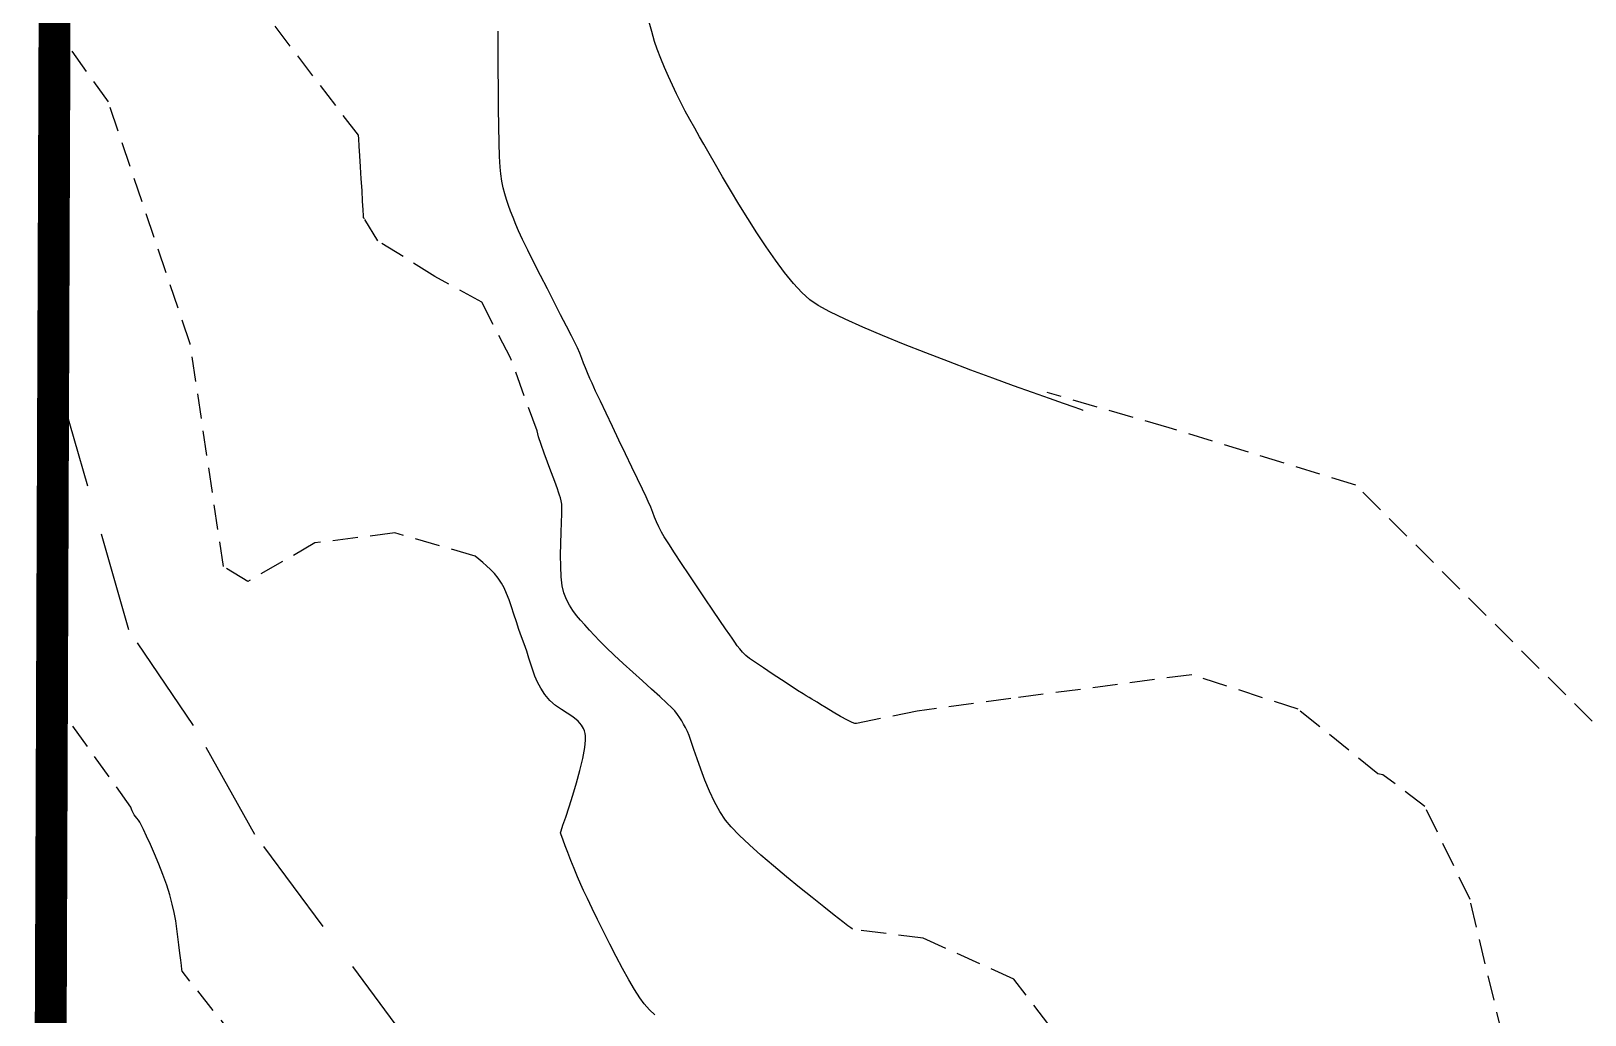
# Model space of a CAD drawing. Header units: feet. Extents: x 26064 to 27719, y 16802 to 28989.
# Drawn here: x 26549.8 to 26744.6, y 17023.4 to 17146.7 of the extents above; entities that cross this region are included whole.
import ezdxf

# ---------------------------------------------------------------- set-up
doc = ezdxf.new("R2010")
doc.units = ezdxf.units.FT
doc.header["$LTSCALE"] = 50
doc.header["$MEASUREMENT"] = 0
for name, pattern in [('DASHED', [0.75, 0.5, -0.25]), ('HIDDEN', [0.375, 0.25, -0.125]), ('HIDN25', [0.0938, 0.0625, -0.0313])]:
    doc.linetypes.add(name, pattern=pattern)
for name, color, linetype in [('CONT-MJR', 160, 'HIDDEN'), ('CONT-MNR', 55, 'HIDN25'), ('DEMO-UTILITY', 1, 'Continuous')]:
    doc.layers.add(name, color=color, linetype=linetype)

msp = doc.modelspace()

# ---------------------------------------------------------------- linework, layer by layer
at = {"layer": 'CONT-MJR', "color": 7}
for p, q in [((26562.04655, 17071.65568, 645), (26553.49642, 17101.55562, 645)), ((26570.16932, 17059.69562, 645), (26562.04655, 17071.65568, 645)), ((26577.86436, 17046.02713, 645), (26570.16932, 17059.69562, 645)), ((26597.58519, 17019.40702, 645), (26577.86436, 17046.02713, 645))]:
    msp.add_line(p, q, dxfattribs=at)
at = {"layer": 'CONT-MNR', "color": 7}
for p, q in [((26590.8377, 17133.68389, 643), (26575.71682, 17153.43323, 643)), ((26559.48128, 17137.86264, 644), (26554.38813, 17145.023, 644)), ((26628.30585, 17144.45078, 641), (26627.97284, 17145.43458, 641)), ((26608.37038, 17141.97379, 642), (26608.36152, 17144.4152, 642)), ((26628.75384, 17143.29167, 641), (26628.30585, 17144.45078, 641)), ((26569.74158, 17107.53565, 644), (26559.48128, 17137.86264, 644)), ((26608.4375, 17134.78474, 642), (26608.40708, 17137.06975, 642)), ((26590.88271, 17133.20771, 643), (26590.8377, 17133.68389, 643)), ((26635.58507, 17130.00793, 641), (26634.79504, 17131.3862, 641)), ((26591.11048, 17129.70294, 643), (26591.02466, 17131.10669, 643)), ((26591.19878, 17128.21111, 643), (26591.11048, 17129.70294, 643)), ((26608.59255, 17129.66339, 642), (26608.52895, 17130.99275, 642)), ((26591.284, 17126.74172, 643), (26591.19878, 17128.21111, 643)), ((26608.99515, 17127.08927, 642), (26608.82448, 17127.91366, 642)), ((26591.36057, 17125.40533, 643), (26591.284, 17126.74172, 643)), ((26638.52462, 17125.03441, 641), (26637.46755, 17126.78993, 641)), ((26591.48284, 17123.29963, 643), (26591.46555, 17123.57374, 643)), ((26609.9109, 17124.14258, 642), (26609.63969, 17124.8837, 642)), ((26591.56108, 17123.2392, 643), (26591.51947, 17123.26721, 643)), ((26593.25147, 17120.43529, 643), (26591.5911, 17123.2238, 643)), ((26610.90228, 17121.69018, 642), (26610.55981, 17122.4802, 642)), ((26600.40343, 17115.96914, 643), (26593.25147, 17120.43529, 643)), ((26641.94686, 17119.68693, 641), (26640.78197, 17121.44081, 641)), ((26644.26062, 17116.47553, 641), (26643.1123, 17118.01781, 641)), ((26606.30379, 17112.7535, 643), (26600.40343, 17115.96914, 643)), ((26615.37831, 17112.74923, 642), (26614.52585, 17114.41027, 642)), ((26646.43508, 17113.93991, 641), (26645.37411, 17115.1022, 641)), ((26609.87976, 17105.7863, 643), (26606.30379, 17112.7535, 643)), ((26648.4605, 17112.33189, 641), (26647.42585, 17113.03078, 641)), ((26649.95517, 17111.51485, 641), (26648.4605, 17112.33189, 641)), ((26654.05469, 17109.60914, 641), (26651.84238, 17110.60036, 641)), ((26573.91178, 17079.59113, 644), (26569.74158, 17107.53565, 644)), ((26618.27981, 17107.0402, 642), (26618.00214, 17107.61637, 642)), ((26664.80568, 17105.2913, 641), (26661.96759, 17106.38228, 641)), ((26613.24654, 17096.62084, 643), (26609.87976, 17105.7863, 643)), ((26619.29704, 17104.51457, 642), (26619.07063, 17105.10804, 642)), ((26619.84981, 17103.1702, 642), (26619.54811, 17103.88159, 642)), ((26620.1216, 17102.5749, 642), (26619.84981, 17103.1702, 642)), ((26620.5769, 17101.60281, 642), (26620.1216, 17102.5749, 642)), ((26672.97694, 17102.26232, 641), (26670.37782, 17103.21061, 641)), ((26621.1791, 17100.3293, 642), (26620.5769, 17101.60281, 642)), ((26677.46401, 17100.65344, 641), (26675.36149, 17101.40302, 641)), ((26692.45993, 17096.98343, 641), (26677.2016, 17101.41601, 641)), ((26679.21703, 17100.03428, 641), (26677.46401, 17100.65344, 641)), ((26680.55311, 17099.56626, 641), (26679.21703, 17100.03428, 641)), ((26681.27644, 17099.31458, 641), (26680.55311, 17099.56626, 641)), ((26681.5947, 17099.20438, 641), (26681.27644, 17099.31458, 641)), ((26613.43093, 17095.88223, 643), (26613.24654, 17096.62084, 643)), ((26623.50108, 17095.45397, 642), (26622.6778, 17097.17951, 642)), ((26715.86493, 17089.82475, 641), (26692.45993, 17096.98343, 641)), ((26624.32485, 17093.72851, 642), (26623.50108, 17095.45397, 642)), ((26614.53754, 17092.67642, 643), (26614.11706, 17093.82263, 643)), ((26748.82297, 17056.89486, 641), (26715.86493, 17089.82475, 641)), ((26616.25837, 17087.85401, 643), (26616.1628, 17088.22369, 643)), ((26616.33135, 17086.19711, 643), (26616.35172, 17086.9871, 643)), ((26627.47994, 17087.02836, 642), (26627.16981, 17087.7402, 642)), ((26616.24262, 17083.86395, 643), (26616.29042, 17085.13071, 643)), ((26616.29042, 17085.13071, 643), (26616.33135, 17086.19711, 643)), ((26628.49614, 17084.58742, 642), (26628.21345, 17085.20812, 642)), ((26585.38431, 17082.56231, 644), (26576.98077, 17077.73887, 644)), ((26595.39706, 17083.81283, 644), (26585.38431, 17082.56231, 644)), ((26605.48689, 17080.9151, 644), (26595.39706, 17083.81283, 644)), ((26616.20163, 17082.47287, 643), (26616.24262, 17083.86395, 643)), ((26616.18113, 17081.03354, 643), (26616.20163, 17082.47287, 643)), ((26616.19482, 17079.622, 643), (26616.18113, 17081.03354, 643)), ((26576.98077, 17077.73887, 644), (26573.91178, 17079.59113, 644)), ((26616.25637, 17078.3143, 643), (26616.19482, 17079.622, 643)), ((26632.31401, 17078.54876, 642), (26631.35002, 17080.00166, 642)), ((26609.10097, 17076.94588, 644), (26608.77784, 17077.53463, 644)), ((26609.41602, 17076.23561, 644), (26609.10097, 17076.94588, 644)), ((26616.37949, 17077.18649, 643), (26616.25637, 17078.3143, 643)), ((26633.32112, 17077.04007, 642), (26632.31401, 17078.54876, 642)), ((26634.32509, 17075.54333, 642), (26633.32112, 17077.04007, 642)), ((26609.72539, 17075.42801, 644), (26609.41602, 17076.23561, 644)), ((26617.27656, 17074.7434, 643), (26616.9031, 17075.47739, 643)), ((26636.13872, 17072.8567, 642), (26635.27971, 17074.12629, 642)), ((26636.8559, 17071.80233, 642), (26636.13872, 17072.8567, 642)), ((26610.9545, 17071.70869, 644), (26610.64365, 17072.66343, 644)), ((26611.27176, 17070.77768, 644), (26610.9545, 17071.70869, 644)), ((26611.93267, 17068.97949, 644), (26611.59784, 17069.89463, 644)), ((26622.91174, 17068.51331, 643), (26621.89661, 17069.47364, 643)), ((26638.33448, 17069.67744, 642), (26638.03085, 17070.11422, 642)), ((26638.63459, 17069.27265, 642), (26638.33448, 17069.67744, 642)), ((26612.70146, 17066.59209, 644), (26612.45712, 17067.34683, 644)), ((26639.39981, 17068.4502, 642), (26638.97507, 17068.87264, 642)), ((26612.97034, 17065.85361, 644), (26612.70146, 17066.59209, 644)), ((26695.29938, 17066.04698, 642), (26672.61502, 17063.0472, 642)), ((26708.64312, 17061.71397, 642), (26695.29938, 17066.04698, 642)), ((26614.82165, 17062.80681, 644), (26614.19784, 17063.54963, 644)), ((26628.61821, 17063.29967, 643), (26627.58252, 17064.2443, 643)), ((26646.60454, 17063.62856, 642), (26645.89863, 17064.08022, 642)), ((26647.65891, 17062.97536, 642), (26647.34303, 17063.16478, 642)), ((26562.30463, 17049.42352, 646), (26552.79434, 17062.74034, 646)), ((26617.73498, 17060.74126, 644), (26617.02508, 17061.21596, 644)), ((26648.34981, 17062.5802, 642), (26647.97774, 17062.79087, 642)), ((26648.7691, 17062.32731, 642), (26648.34981, 17062.5802, 642)), ((26660.87784, 17061.47463, 642), (26653.28981, 17059.9302, 642)), ((26672.61502, 17063.0472, 642), (26660.87784, 17061.47463, 642)), ((26718.63843, 17053.62816, 642), (26708.64312, 17061.71397, 642)), ((26619.0354, 17059.30548, 644), (26618.78412, 17059.72739, 644)), ((26619.16799, 17058.99209, 644), (26619.0354, 17059.30548, 644)), ((26631.59014, 17059.85952, 643), (26631.36349, 17060.26256, 643)), ((26652.16756, 17060.33587, 642), (26651.28971, 17060.81243, 642)), ((26653.08045, 17059.94699, 642), (26652.75092, 17060.06178, 642)), ((26653.28981, 17059.9302, 642), (26653.23491, 17059.92378, 642)), ((26619.20278, 17056.90019, 644), (26619.29732, 17057.8173, 644)), ((26619.29563, 17058.38306, 644), (26619.25549, 17058.69233, 644)), ((26719.266, 17053.50289, 642), (26718.63843, 17053.62816, 642)), ((26724.55096, 17049.52738, 642), (26719.266, 17053.50289, 642)), ((26617.24693, 17049.47488, 644), (26617.70828, 17050.93271, 644)), ((26730.19739, 17037.8412, 642), (26724.55096, 17049.52738, 642)), ((26562.4751, 17048.97077, 646), (26562.38638, 17049.19533, 646)), ((26562.71784, 17048.48963, 646), (26562.58188, 17048.73911, 646)), ((26562.88355, 17048.25194, 646), (26562.71784, 17048.48963, 646)), ((26563.25171, 17047.81517, 646), (26563.06506, 17048.03903, 646)), ((26563.43284, 17047.54463, 646), (26563.25171, 17047.81517, 646)), ((26637.56157, 17046.95299, 643), (26636.83784, 17047.81463, 643)), ((26563.88437, 17046.64219, 646), (26563.58976, 17047.24245, 646)), ((26616.20204, 17046.0939, 644), (26616.15784, 17046.22463, 644)), ((26616.24286, 17046.48703, 644), (26616.47732, 17047.17054, 644)), ((26616.33742, 17045.77155, 644), (26616.26784, 17045.96463, 644)), ((26565.28315, 17043.5696, 646), (26564.76219, 17044.75408, 646)), ((26617.08415, 17043.73325, 644), (26616.76237, 17044.59844, 644)), ((26566.80079, 17039.67458, 646), (26566.33357, 17040.97817, 646)), ((26619.05976, 17038.99884, 644), (26618.70784, 17039.75463, 644)), ((26646.1261, 17039.37584, 643), (26644.48921, 17040.71846, 643)), ((26649.18217, 17036.92578, 643), (26647.70997, 17038.09782, 643)), ((26737.56696, 17007.00962, 642), (26730.19739, 17037.8412, 642)), ((26567.73184, 17036.21174, 646), (26567.49014, 17037.28712, 646)), ((26567.92491, 17035.18651, 646), (26567.73184, 17036.21174, 646)), ((26652.56299, 17034.29045, 643), (26652.21121, 17034.55994, 643)), ((26661.6349, 17033.02314, 643), (26652.7817, 17034.12463, 643)), ((26568.45046, 17031.14752, 646), (26568.33212, 17032.19193, 646)), ((26622.35008, 17032.27899, 644), (26621.56371, 17033.83774, 644)), ((26673.02156, 17027.86797, 643), (26661.6349, 17033.02314, 643)), ((26623.95608, 17029.21175, 644), (26623.15511, 17030.71926, 644)), ((26568.69988, 17029.10228, 646), (26568.63772, 17029.58007, 646)), ((26575.55299, 17020.27994, 646), (26568.73288, 17028.85752, 646)), ((26624.73024, 17027.80966, 644), (26623.95608, 17029.21175, 644)), ((26626.10719, 17025.53456, 644), (26625.45486, 17026.5662, 644)), ((26685.95642, 17010.95503, 643), (26673.02156, 17027.86797, 643))]:
    msp.add_line(p, q, dxfattribs=at)
at = {"layer": 'CONT-MNR', "color": 7, "extrusion": (0.965158, 0.26167, 0)}
msp.add_line((26627.6042, 17146.6845, 641), (26627.20414, 17148.16012, 641), dxfattribs=at)
at = {"layer": 'CONT-MNR', "color": 7, "extrusion": (0.999998, 0.001838, 0)}
msp.add_line((26608.36152, 17144.4152, 642), (26608.35727, 17146.73112, 642), dxfattribs=at)
at = {"layer": 'CONT-MNR', "color": 7, "extrusion": (0.959155, 0.28288, 0)}
msp.add_line((26627.97284, 17145.43458, 641), (26627.6042, 17146.6845, 641), dxfattribs=at)
at = {"layer": 'CONT-MNR', "color": 7, "extrusion": (0.925269, 0.379311, 0)}
msp.add_line((26629.21932, 17142.15621, 641), (26628.75384, 17143.29167, 641), dxfattribs=at)
at = {"layer": 'CONT-MNR', "color": 7, "extrusion": (0.999982, 0.005954, 0)}
msp.add_line((26608.38514, 17139.49571, 642), (26608.37038, 17141.97379, 642), dxfattribs=at)
at = {"layer": 'CONT-MNR', "color": 7, "extrusion": (0.91761, 0.397482, 0)}
msp.add_line((26629.70257, 17141.04061, 641), (26629.21932, 17142.15621, 641), dxfattribs=at)
at = {"layer": 'CONT-MNR', "color": 7, "extrusion": (0.909895, 0.414839, 0)}
msp.add_line((26630.20385, 17139.9411, 641), (26629.70257, 17141.04061, 641), dxfattribs=at)
at = {"layer": 'CONT-MNR', "color": 7, "extrusion": (0.999959, 0.009044, 0)}
msp.add_line((26608.40708, 17137.06975, 642), (26608.38514, 17139.49571, 642), dxfattribs=at)
at = {"layer": 'CONT-MNR', "color": 7, "extrusion": (0.902249, 0.431215, 0)}
msp.add_line((26630.72346, 17138.85392, 641), (26630.20385, 17139.9411, 641), dxfattribs=at)
at = {"layer": 'CONT-MNR', "color": 7, "extrusion": (0.8948, 0.446467, 0)}
msp.add_line((26631.26165, 17137.77528, 641), (26630.72346, 17138.85392, 641), dxfattribs=at)
at = {"layer": 'CONT-MNR', "color": 7, "extrusion": (0.887672, 0.460477, 0)}
msp.add_line((26631.81871, 17136.70142, 641), (26631.26165, 17137.77528, 641), dxfattribs=at)
at = {"layer": 'CONT-MNR', "color": 7, "extrusion": (0.88098, 0.473153, 0)}
msp.add_line((26632.39491, 17135.62857, 641), (26631.81871, 17136.70142, 641), dxfattribs=at)
at = {"layer": 'CONT-MNR', "color": 7, "extrusion": (0.874829, 0.484433, 0)}
msp.add_line((26632.99054, 17134.55295, 641), (26632.39491, 17135.62857, 641), dxfattribs=at)
at = {"layer": 'CONT-MNR', "color": 7, "extrusion": (0.997444, 0.071449, 0)}
msp.add_line((26590.94689, 17132.31179, 643), (26590.88271, 17133.20771, 643), dxfattribs=at)
at = {"layer": 'CONT-MNR', "color": 7, "extrusion": (0.999809, 0.019552, 0)}
msp.add_line((26608.47769, 17132.72947, 642), (26608.4375, 17134.78474, 642), dxfattribs=at)
at = {"layer": 'CONT-MNR', "color": 7, "extrusion": (0.869301, 0.494283, 0)}
msp.add_line((26633.60585, 17133.47078, 641), (26632.99054, 17134.55295, 641), dxfattribs=at)
at = {"layer": 'CONT-MNR', "color": 7, "extrusion": (0.868256, 0.496117, 0)}
msp.add_line((26634.1294, 17132.55451, 641), (26633.60585, 17133.47078, 641), dxfattribs=at)
at = {"layer": 'CONT-MNR', "color": 7, "extrusion": (0.997924, 0.064406, 0)}
msp.add_line((26591.02466, 17131.10669, 643), (26590.94689, 17132.31179, 643), dxfattribs=at)
at = {"layer": 'CONT-MNR', "color": 7, "extrusion": (0.999565, 0.029499, 0)}
msp.add_line((26608.52895, 17130.99275, 642), (26608.47769, 17132.72947, 642), dxfattribs=at)
at = {"layer": 'CONT-MNR', "color": 7, "extrusion": (0.868875, 0.495032, 0)}
msp.add_line((26634.79504, 17131.3862, 641), (26634.1294, 17132.55451, 641), dxfattribs=at)
at = {"layer": 'CONT-MNR', "color": 7, "extrusion": (0.995729, 0.092326, 0)}
msp.add_line((26608.66981, 17128.8302, 642), (26608.59255, 17129.66339, 642), dxfattribs=at)
at = {"layer": 'CONT-MNR', "color": 7, "extrusion": (0.865035, 0.501712, 0)}
msp.add_line((26636.48181, 17128.46181, 641), (26635.58507, 17130.00793, 641), dxfattribs=at)
at = {"layer": 'CONT-MNR', "color": 7, "extrusion": (0.986058, 0.166402, 0)}
msp.add_line((26608.82448, 17127.91366, 642), (26608.66981, 17128.8302, 642), dxfattribs=at)
at = {"layer": 'CONT-MNR', "color": 7, "extrusion": (0.861417, 0.507898, 0)}
msp.add_line((26637.46755, 17126.78993, 641), (26636.48181, 17128.46181, 641), dxfattribs=at)
at = {"layer": 'CONT-MNR', "color": 7, "extrusion": (0.970104, 0.242691, 0)}
msp.add_line((26609.18547, 17126.32851, 642), (26608.99515, 17127.08927, 642), dxfattribs=at)
at = {"layer": 'CONT-MNR', "color": 7, "extrusion": (0.959296, 0.282401, 0)}
msp.add_line((26609.3991, 17125.60283, 642), (26609.18547, 17126.32851, 642), dxfattribs=at)
at = {"layer": 'CONT-MNR', "color": 7, "extrusion": (0.948334, 0.317274, 0)}
msp.add_line((26609.63969, 17124.8837, 642), (26609.3991, 17125.60283, 642), dxfattribs=at)
at = {"layer": 'CONT-MNR', "color": 7, "extrusion": (0.998375, 0.056981, 0)}
msp.add_line((26591.42294, 17124.31249, 643), (26591.36057, 17125.40533, 643), dxfattribs=at)
at = {"layer": 'CONT-MNR', "color": 7, "extrusion": (0.998341, 0.057583, 0)}
msp.add_line((26591.46555, 17123.57374, 643), (26591.42294, 17124.31249, 643), dxfattribs=at)
at = {"layer": 'CONT-MNR', "color": 7, "extrusion": (0.932948, 0.360012, 0)}
msp.add_line((26610.21639, 17123.35092, 642), (26609.9109, 17124.14258, 642), dxfattribs=at)
at = {"layer": 'CONT-MNR', "color": 7, "extrusion": (0.850641, 0.525748, 0)}
msp.add_line((26639.63533, 17123.23734, 641), (26638.52462, 17125.03441, 641), dxfattribs=at)
at = {"layer": 'CONT-MNR', "color": 7, "extrusion": (-0.662745, -0.748846, 0)}
msp.add_line((26591.51947, 17123.26721, 643), (26591.48284, 17123.29963, 643), dxfattribs=at)
at = {"layer": 'CONT-MNR', "color": 7, "extrusion": (-0.485036, -0.874494, 0)}
msp.add_line((26591.5837, 17123.22665, 643), (26591.56108, 17123.2392, 643), dxfattribs=at)
at = {"layer": 'CONT-MNR', "color": 7, "extrusion": (-0.360032, -0.93294, 0)}
msp.add_line((26591.5911, 17123.2238, 643), (26591.5837, 17123.22665, 643), dxfattribs=at)
at = {"layer": 'CONT-MNR', "color": 7, "extrusion": (0.930259, 0.366903, 0)}
msp.add_line((26610.55981, 17122.4802, 642), (26610.21639, 17123.35092, 642), dxfattribs=at)
at = {"layer": 'CONT-MNR', "color": 7, "extrusion": (0.904563, 0.426339, 0)}
msp.add_line((26611.42064, 17120.59038, 642), (26610.90228, 17121.69018, 642), dxfattribs=at)
at = {"layer": 'CONT-MNR', "color": 7, "extrusion": (0.842939, 0.53801, 0)}
msp.add_line((26640.78197, 17121.44081, 641), (26639.63533, 17123.23734, 641), dxfattribs=at)
at = {"layer": 'CONT-MNR', "color": 7, "extrusion": (0.898132, 0.439725, 0)}
msp.add_line((26612.07853, 17119.24665, 642), (26611.42064, 17120.59038, 642), dxfattribs=at)
at = {"layer": 'CONT-MNR', "color": 7, "extrusion": (0.81991, 0.572492, 0)}
msp.add_line((26643.1123, 17118.01781, 641), (26641.94686, 17119.68693, 641), dxfattribs=at)
at = {"layer": 'CONT-MNR', "color": 7, "extrusion": (0.89439, 0.447287, 0)}
msp.add_line((26612.8396, 17117.72482, 642), (26612.07853, 17119.24665, 642), dxfattribs=at)
at = {"layer": 'CONT-MNR', "color": 7, "extrusion": (0.892045, 0.451947, 0)}
msp.add_line((26613.66749, 17116.09075, 642), (26612.8396, 17117.72482, 642), dxfattribs=at)
at = {"layer": 'CONT-MNR', "color": 7, "extrusion": (0.890554, 0.454878, 0)}
msp.add_line((26614.52585, 17114.41027, 642), (26613.66749, 17116.09075, 642), dxfattribs=at)
at = {"layer": 'CONT-MNR', "color": 7, "extrusion": (0.776762, 0.629795, 0)}
msp.add_line((26645.37411, 17115.1022, 641), (26644.26062, 17116.47553, 641), dxfattribs=at)
at = {"layer": 'CONT-MNR', "color": 7, "extrusion": (0.6761, 0.73681, 0)}
msp.add_line((26647.42585, 17113.03078, 641), (26646.43508, 17113.93991, 641), dxfattribs=at)
at = {"layer": 'CONT-MNR', "color": 7, "extrusion": (0.889326, 0.457273, 0)}
msp.add_line((26616.18853, 17111.17348, 642), (26615.37831, 17112.74923, 642), dxfattribs=at)
at = {"layer": 'CONT-MNR', "color": 7, "extrusion": (0.889554, 0.45683, 0)}
msp.add_line((26616.92015, 17109.74885, 642), (26616.18853, 17111.17348, 642), dxfattribs=at)
at = {"layer": 'CONT-MNR', "color": 7, "extrusion": (-0.436071, -0.899912, 0)}
msp.add_line((26651.84238, 17110.60036, 641), (26649.95517, 17111.51485, 641), dxfattribs=at)
at = {"layer": 'CONT-MNR', "color": 7, "extrusion": (0.89061, 0.454768, 0)}
msp.add_line((26617.5368, 17108.5412, 642), (26616.92015, 17109.74885, 642), dxfattribs=at)
at = {"layer": 'CONT-MNR', "color": 7, "extrusion": (0.893295, 0.449472, 0)}
msp.add_line((26618.00214, 17107.61637, 642), (26617.5368, 17108.5412, 642), dxfattribs=at)
at = {"layer": 'CONT-MNR', "color": 7, "extrusion": (0.390352, 0.920665, 0)}
msp.add_line((26656.52463, 17108.56191, 641), (26654.05469, 17109.60914, 641), dxfattribs=at)
at = {"layer": 'CONT-MNR', "color": 7, "extrusion": (-0.376931, -0.926241, 0)}
msp.add_line((26659.18475, 17107.47939, 641), (26656.52463, 17108.56191, 641), dxfattribs=at)
at = {"layer": 'CONT-MNR', "color": 7, "extrusion": (0.916959, 0.398982, 0)}
msp.add_line((26618.58798, 17106.33196, 642), (26618.27981, 17107.0402, 642), dxfattribs=at)
at = {"layer": 'CONT-MNR', "color": 7, "extrusion": (0.927196, 0.374576, 0)}
msp.add_line((26618.84293, 17105.70087, 642), (26618.58798, 17106.33196, 642), dxfattribs=at)
at = {"layer": 'CONT-MNR', "color": 7, "extrusion": (-0.366768, -0.930313, 0)}
msp.add_line((26661.96759, 17106.38228, 641), (26659.18475, 17107.47939, 641), dxfattribs=at)
at = {"layer": 'CONT-MNR', "color": 7, "extrusion": (0.93351, 0.358551, 0)}
msp.add_line((26619.07063, 17105.10804, 642), (26618.84293, 17105.70087, 642), dxfattribs=at)
at = {"layer": 'CONT-MNR', "color": 7, "extrusion": (0.929546, 0.368706, 0)}
msp.add_line((26619.54811, 17103.88159, 642), (26619.29704, 17104.51457, 642), dxfattribs=at)
at = {"layer": 'CONT-MNR', "color": 7, "extrusion": (-0.352406, -0.935847, 0)}
msp.add_line((26667.63158, 17104.22717, 641), (26664.80568, 17105.2913, 641), dxfattribs=at)
at = {"layer": 'CONT-MNR', "color": 7, "extrusion": (-0.347146, -0.937811, 0)}
msp.add_line((26670.37782, 17103.21061, 641), (26667.63158, 17104.22717, 641), dxfattribs=at)
at = {"layer": 'CONT-MNR', "color": 7, "extrusion": (-0.339018, -0.94078, 0)}
msp.add_line((26675.36149, 17101.40302, 641), (26672.97694, 17102.26232, 641), dxfattribs=at)
at = {"layer": 'CONT-MNR', "color": 7, "extrusion": (0.903228, 0.429161, 0)}
msp.add_line((26621.8916, 17098.82974, 642), (26621.1791, 17100.3293, 642), dxfattribs=at)
at = {"layer": 'CONT-MNR', "color": 7, "extrusion": (0.902782, 0.430099, 0)}
msp.add_line((26622.6778, 17097.17951, 642), (26621.8916, 17098.82974, 642), dxfattribs=at)
at = {"layer": 'CONT-MNR', "color": 7, "extrusion": (-0.326138, -0.945322, 0)}
msp.add_line((26681.69201, 17099.17081, 641), (26681.5947, 17099.20438, 641), dxfattribs=at)
at = {"layer": 'CONT-MNR', "color": 7, "extrusion": (-0.324936, -0.945736, 0)}
msp.add_line((26681.70458, 17099.16649, 641), (26681.69201, 17099.17081, 641), dxfattribs=at)
at = {"layer": 'CONT-MNR', "color": 7, "extrusion": (0.953593, 0.3011, 0)}
msp.add_line((26613.73465, 17094.92036, 643), (26613.43093, 17095.88223, 643), dxfattribs=at)
at = {"layer": 'CONT-MNR', "color": 7, "extrusion": (0.94434, 0.328972, 0)}
msp.add_line((26614.11706, 17093.82263, 643), (26613.73465, 17094.92036, 643), dxfattribs=at)
at = {"layer": 'CONT-MNR', "color": 7, "extrusion": (0.935576, 0.353126, 0)}
msp.add_line((26614.95548, 17091.56912, 643), (26614.53754, 17092.67642, 643), dxfattribs=at)
at = {"layer": 'CONT-MNR', "color": 7, "extrusion": (0.902452, 0.430791, 0)}
msp.add_line((26625.1125, 17092.07848, 642), (26624.32485, 17093.72851, 642), dxfattribs=at)
at = {"layer": 'CONT-MNR', "color": 7, "extrusion": (0.93415, 0.356882, 0)}
msp.add_line((26615.33026, 17090.58813, 643), (26614.95548, 17091.56912, 643), dxfattribs=at)
at = {"layer": 'CONT-MNR', "color": 7, "extrusion": (0.935018, 0.354601, 0)}
msp.add_line((26615.62125, 17089.82084, 643), (26615.33026, 17090.58813, 643), dxfattribs=at)
at = {"layer": 'CONT-MNR', "color": 7, "extrusion": (0.902624, 0.430431, 0)}
msp.add_line((26625.82743, 17090.57926, 642), (26625.1125, 17092.07848, 642), dxfattribs=at)
at = {"layer": 'CONT-MNR', "color": 7, "extrusion": (0.903028, 0.429581, 0)}
msp.add_line((26626.43303, 17089.30623, 642), (26625.82743, 17090.57926, 642), dxfattribs=at)
at = {"layer": 'CONT-MNR', "color": 7, "extrusion": (0.941687, 0.336491, 0)}
msp.add_line((26615.78784, 17089.35463, 643), (26615.62125, 17089.82084, 643), dxfattribs=at)
at = {"layer": 'CONT-MNR', "color": 7, "extrusion": (0.949156, 0.314807, 0)}
msp.add_line((26615.92669, 17088.936, 643), (26615.78784, 17089.35463, 643), dxfattribs=at)
at = {"layer": 'CONT-MNR', "color": 7, "extrusion": (0.945659, 0.325161, 0)}
msp.add_line((26616.05196, 17088.57169, 643), (26615.92669, 17088.936, 643), dxfattribs=at)
at = {"layer": 'CONT-MNR', "color": 7, "extrusion": (0.952833, 0.303495, 0)}
msp.add_line((26616.1628, 17088.22369, 643), (26616.05196, 17088.57169, 643), dxfattribs=at)
at = {"layer": 'CONT-MNR', "color": 7, "extrusion": (0.903922, 0.427697, 0)}
msp.add_line((26626.89269, 17088.33475, 642), (26626.43303, 17089.30623, 642), dxfattribs=at)
at = {"layer": 'CONT-MNR', "color": 7, "extrusion": (0.983302, 0.181982, 0)}
msp.add_line((26616.33784, 17087.42463, 643), (26616.25837, 17087.85401, 643), dxfattribs=at)
at = {"layer": 'CONT-MNR', "color": 7, "extrusion": (0.999497, 0.031706, 0)}
msp.add_line((26616.35172, 17086.9871, 643), (26616.33784, 17087.42463, 643), dxfattribs=at)
at = {"layer": 'CONT-MNR', "color": 7, "extrusion": (0.906378, 0.422467, 0)}
msp.add_line((26627.16981, 17087.7402, 642), (26626.89269, 17088.33475, 642), dxfattribs=at)
at = {"layer": 'CONT-MNR', "color": 7, "extrusion": (0.927282, 0.374363, 0)}
msp.add_line((26627.7365, 17086.39288, 642), (26627.47994, 17087.02836, 642), dxfattribs=at)
at = {"layer": 'CONT-MNR', "color": 7, "extrusion": (0.930519, 0.366243, 0)}
msp.add_line((26627.97062, 17085.79804, 642), (26627.7365, 17086.39288, 642), dxfattribs=at)
at = {"layer": 'CONT-MNR', "color": 7, "extrusion": (0.92472, 0.380649, 0)}
msp.add_line((26628.21345, 17085.20812, 642), (26627.97062, 17085.79804, 642), dxfattribs=at)
at = {"layer": 'CONT-MNR', "color": 7, "extrusion": (0.889157, 0.457603, 0)}
msp.add_line((26628.84981, 17083.9002, 642), (26628.49614, 17084.58742, 642), dxfattribs=at)
at = {"layer": 'CONT-MNR', "color": 7, "extrusion": (0.858926, 0.5121, 0)}
msp.add_line((26629.17902, 17083.34802, 642), (26628.84981, 17083.9002, 642), dxfattribs=at)
at = {"layer": 'CONT-MNR', "color": 7, "extrusion": (0.84457, 0.535445, 0)}
msp.add_line((26629.73629, 17082.46904, 642), (26629.17902, 17083.34802, 642), dxfattribs=at)
at = {"layer": 'CONT-MNR', "color": 7, "extrusion": (-0.655001, -0.755628, 0)}
msp.add_line((26605.94283, 17080.51988, 644), (26605.48689, 17080.9151, 644), dxfattribs=at)
at = {"layer": 'CONT-MNR', "color": 7, "extrusion": (0.838662, 0.544652, 0)}
msp.add_line((26630.47536, 17081.331, 642), (26629.73629, 17082.46904, 642), dxfattribs=at)
at = {"layer": 'CONT-MNR', "color": 7, "extrusion": (0.835392, 0.549654, 0)}
msp.add_line((26631.35002, 17080.00166, 642), (26630.47536, 17081.331, 642), dxfattribs=at)
at = {"layer": 'CONT-MNR', "color": 7, "extrusion": (0.647571, 0.762005, 0)}
msp.add_line((26606.41898, 17080.11523, 644), (26605.94283, 17080.51988, 644), dxfattribs=at)
at = {"layer": 'CONT-MNR', "color": 7, "extrusion": (-0.658298, -0.752757, 0)}
msp.add_line((26606.90605, 17079.68928, 644), (26606.41898, 17080.11523, 644), dxfattribs=at)
at = {"layer": 'CONT-MNR', "color": 7, "extrusion": (-0.684722, -0.728804, 0)}
msp.add_line((26607.39476, 17079.23013, 644), (26606.90605, 17079.68928, 644), dxfattribs=at)
at = {"layer": 'CONT-MNR', "color": 7, "extrusion": (0.723538, 0.690285, 0)}
msp.add_line((26607.87582, 17078.7259, 644), (26607.39476, 17079.23013, 644), dxfattribs=at)
at = {"layer": 'CONT-MNR', "color": 7, "extrusion": (0.770612, 0.637304, 0)}
msp.add_line((26608.33994, 17078.16469, 644), (26607.87582, 17078.7259, 644), dxfattribs=at)
at = {"layer": 'CONT-MNR', "color": 7, "extrusion": (0.821154, 0.570706, 0)}
msp.add_line((26608.77784, 17077.53463, 644), (26608.33994, 17078.16469, 644), dxfattribs=at)
at = {"layer": 'CONT-MNR', "color": 7, "extrusion": (0.975084, 0.221837, 0)}
msp.add_line((26616.57784, 17076.31463, 643), (26616.37949, 17077.18649, 643), dxfattribs=at)
at = {"layer": 'CONT-MNR', "color": 7, "extrusion": (0.944567, 0.328319, 0)}
msp.add_line((26610.03151, 17074.54731, 644), (26609.72539, 17075.42801, 644), dxfattribs=at)
at = {"layer": 'CONT-MNR', "color": 7, "extrusion": (0.932131, 0.362121, 0)}
msp.add_line((26616.9031, 17075.47739, 643), (26616.57784, 17076.31463, 643), dxfattribs=at)
at = {"layer": 'CONT-MNR', "color": 7, "extrusion": (0.829361, 0.558713, 0)}
msp.add_line((26635.27971, 17074.12629, 642), (26634.32509, 17075.54333, 642), dxfattribs=at)
at = {"layer": 'CONT-MNR', "color": 7, "extrusion": (0.950079, 0.312008, 0)}
msp.add_line((26610.3368, 17073.61771, 644), (26610.03151, 17074.54731, 644), dxfattribs=at)
at = {"layer": 'CONT-MNR', "color": 7, "extrusion": (0.951992, 0.306123, 0)}
msp.add_line((26610.64365, 17072.66343, 644), (26610.3368, 17073.61771, 644), dxfattribs=at)
at = {"layer": 'CONT-MNR', "color": 7, "extrusion": (0.843044, 0.537845, 0)}
msp.add_line((26617.69676, 17074.08475, 643), (26617.27656, 17074.7434, 643), dxfattribs=at)
at = {"layer": 'CONT-MNR', "color": 7, "extrusion": (0.79556, 0.605875, 0)}
msp.add_line((26618.16225, 17073.47354, 643), (26617.69676, 17074.08475, 643), dxfattribs=at)
at = {"layer": 'CONT-MNR', "color": 7, "extrusion": (0.757905, 0.652364, 0)}
msp.add_line((26618.67156, 17072.88183, 643), (26618.16225, 17073.47354, 643), dxfattribs=at)
at = {"layer": 'CONT-MNR', "color": 7, "extrusion": (0.736192, 0.676773, 0)}
msp.add_line((26619.22323, 17072.28172, 643), (26618.67156, 17072.88183, 643), dxfattribs=at)
at = {"layer": 'CONT-MNR', "color": 7, "extrusion": (0.731869, 0.681446, 0)}
msp.add_line((26619.81581, 17071.64529, 643), (26619.22323, 17072.28172, 643), dxfattribs=at)
at = {"layer": 'CONT-MNR', "color": 7, "extrusion": (0.742538, 0.669803, 0)}
msp.add_line((26620.44784, 17070.94463, 643), (26619.81581, 17071.64529, 643), dxfattribs=at)
at = {"layer": 'CONT-MNR', "color": 7, "extrusion": (0.727518, 0.686089, 0)}
msp.add_line((26621.05634, 17070.29938, 643), (26620.44784, 17070.94463, 643), dxfattribs=at)
at = {"layer": 'CONT-MNR', "color": 7, "extrusion": (0.824661, 0.565628, 0)}
msp.add_line((26637.38501, 17071.03091, 642), (26636.8559, 17071.80233, 642), dxfattribs=at)
at = {"layer": 'CONT-MNR', "color": 7, "extrusion": (0.81895, 0.573865, 0)}
msp.add_line((26637.67981, 17070.6102, 642), (26637.38501, 17071.03091, 642), dxfattribs=at)
at = {"layer": 'CONT-MNR', "color": 7, "extrusion": (0.938086, 0.346402, 0)}
msp.add_line((26611.59784, 17069.89463, 644), (26611.27176, 17070.77768, 644), dxfattribs=at)
at = {"layer": 'CONT-MNR', "color": 7, "extrusion": (0.949931, 0.31246, 0)}
msp.add_line((26612.20998, 17068.13643, 644), (26611.93267, 17068.97949, 644), dxfattribs=at)
at = {"layer": 'CONT-MNR', "color": 7, "extrusion": (-0.700913, -0.713246, 0)}
msp.add_line((26621.89661, 17069.47364, 643), (26621.05634, 17070.29938, 643), dxfattribs=at)
at = {"layer": 'CONT-MNR', "color": 7, "extrusion": (0.81624, 0.577713, 0)}
msp.add_line((26638.03085, 17070.11422, 642), (26637.67981, 17070.6102, 642), dxfattribs=at)
at = {"layer": 'CONT-MNR', "color": 7, "extrusion": (0.761497, 0.648168, 0)}
msp.add_line((26638.97507, 17068.87264, 642), (26638.63459, 17069.27265, 642), dxfattribs=at)
at = {"layer": 'CONT-MNR', "color": 7, "extrusion": (0.954344, 0.298709, 0)}
msp.add_line((26612.45712, 17067.34683, 644), (26612.20998, 17068.13643, 644), dxfattribs=at)
at = {"layer": 'CONT-MNR', "color": 7, "extrusion": (0.679363, 0.733802, 0)}
msp.add_line((26624.04481, 17067.4643, 643), (26622.91174, 17068.51331, 643), dxfattribs=at)
at = {"layer": 'CONT-MNR', "color": 7, "extrusion": (-0.67478, -0.738019, 0)}
msp.add_line((26625.2389, 17066.37253, 643), (26624.04481, 17067.4643, 643), dxfattribs=at)
at = {"layer": 'CONT-MNR', "color": 7, "extrusion": (-0.618178, -0.786038, 0)}
msp.add_line((26639.85339, 17068.09348, 642), (26639.39981, 17068.4502, 642), dxfattribs=at)
at = {"layer": 'CONT-MNR', "color": 7, "extrusion": (-0.577176, -0.81662, 0)}
msp.add_line((26640.61803, 17067.55304, 642), (26639.85339, 17068.09348, 642), dxfattribs=at)
at = {"layer": 'CONT-MNR', "color": 7, "extrusion": (-0.561332, -0.827591, 0)}
msp.add_line((26641.60206, 17066.88561, 642), (26640.61803, 17067.55304, 642), dxfattribs=at)
at = {"layer": 'CONT-MNR', "color": 7, "extrusion": (0.917664, 0.397357, 0)}
msp.add_line((26613.29113, 17065.11278, 644), (26612.97034, 17065.85361, 644), dxfattribs=at)
at = {"layer": 'CONT-MNR', "color": 7, "extrusion": (0.885346, 0.464932, 0)}
msp.add_line((26613.69118, 17064.35098, 644), (26613.29113, 17065.11278, 644), dxfattribs=at)
at = {"layer": 'CONT-MNR', "color": 7, "extrusion": (-0.672455, -0.740138, 0)}
msp.add_line((26626.43711, 17065.28389, 643), (26625.2389, 17066.37253, 643), dxfattribs=at)
at = {"layer": 'CONT-MNR', "color": 7, "extrusion": (-0.672074, -0.740484, 0)}
msp.add_line((26627.58252, 17064.2443, 643), (26626.43711, 17065.28389, 643), dxfattribs=at)
at = {"layer": 'CONT-MNR', "color": 7, "extrusion": (0.552912, 0.833239, 0)}
msp.add_line((26642.7138, 17066.14789, 642), (26641.60206, 17066.88561, 642), dxfattribs=at)
at = {"layer": 'CONT-MNR', "color": 7, "extrusion": (-0.54766, -0.836701, 0)}
msp.add_line((26643.86159, 17065.3966, 642), (26642.7138, 17066.14789, 642), dxfattribs=at)
at = {"layer": 'CONT-MNR', "color": 7, "extrusion": (-0.544027, -0.839068, 0)}
msp.add_line((26644.95376, 17064.68848, 642), (26643.86159, 17065.3966, 642), dxfattribs=at)
at = {"layer": 'CONT-MNR', "color": 7, "extrusion": (0.845229, 0.534404, 0)}
msp.add_line((26614.19784, 17063.54963, 644), (26613.69118, 17064.35098, 644), dxfattribs=at)
at = {"layer": 'CONT-MNR', "color": 7, "extrusion": (-0.678988, -0.73415, 0)}
msp.add_line((26629.48727, 17062.49591, 643), (26628.61821, 17063.29967, 643), dxfattribs=at)
at = {"layer": 'CONT-MNR', "color": 7, "extrusion": (0.541285, 0.840839, 0)}
msp.add_line((26645.89863, 17064.08022, 642), (26644.95376, 17064.68848, 642), dxfattribs=at)
at = {"layer": 'CONT-MNR', "color": 7, "extrusion": (0.536148, 0.844124, 0)}
msp.add_line((26646.97981, 17063.3902, 642), (26646.60454, 17063.62856, 642), dxfattribs=at)
at = {"layer": 'CONT-MNR', "color": 7, "extrusion": (-0.527324, -0.849664, 0)}
msp.add_line((26647.34303, 17063.16478, 642), (26646.97981, 17063.3902, 642), dxfattribs=at)
at = {"layer": 'CONT-MNR', "color": 7, "extrusion": (-0.650697, -0.759338, 0)}
msp.add_line((26615.52784, 17062.20166, 644), (26614.82165, 17062.80681, 644), dxfattribs=at)
at = {"layer": 'CONT-MNR', "color": 7, "extrusion": (-0.566779, -0.82387, 0)}
msp.add_line((26616.27585, 17061.68707, 644), (26615.52784, 17062.20166, 644), dxfattribs=at)
at = {"layer": 'CONT-MNR', "color": 7, "extrusion": (0.532297, 0.846558, 0)}
msp.add_line((26617.02508, 17061.21596, 644), (26616.27585, 17061.68707, 644), dxfattribs=at)
at = {"layer": 'CONT-MNR', "color": 7, "extrusion": (-0.69095, -0.722902, 0)}
msp.add_line((26630.13278, 17061.87893, 643), (26629.48727, 17062.49591, 643), dxfattribs=at)
at = {"layer": 'CONT-MNR', "color": 7, "extrusion": (0.725024, 0.688723, 0)}
msp.add_line((26630.49784, 17061.49463, 643), (26630.13278, 17061.87893, 643), dxfattribs=at)
at = {"layer": 'CONT-MNR', "color": 7, "extrusion": (0.789241, 0.614083, 0)}
msp.add_line((26630.83856, 17061.05673, 643), (26630.49784, 17061.49463, 643), dxfattribs=at)
at = {"layer": 'CONT-MNR', "color": 7, "extrusion": (-0.500852, -0.865533, 0)}
msp.add_line((26647.97774, 17062.79087, 642), (26647.65891, 17062.97536, 642), dxfattribs=at)
at = {"layer": 'CONT-MNR', "color": 7, "extrusion": (-0.52437, -0.85149, 0)}
msp.add_line((26649.4755, 17061.89229, 642), (26648.7691, 17062.32731, 642), dxfattribs=at)
at = {"layer": 'CONT-MNR', "color": 7, "extrusion": (-0.518703, -0.854954, 0)}
msp.add_line((26650.35403, 17061.35928, 642), (26649.4755, 17061.89229, 642), dxfattribs=at)
at = {"layer": 'CONT-MNR', "color": 7, "extrusion": (-0.504587, -0.863361, 0)}
msp.add_line((26651.28971, 17060.81243, 642), (26650.35403, 17061.35928, 642), dxfattribs=at)
at = {"layer": 'CONT-MNR', "color": 7, "extrusion": (-0.640488, -0.767968, 0)}
msp.add_line((26618.36495, 17060.21586, 644), (26617.73498, 17060.74126, 644), dxfattribs=at)
at = {"layer": 'CONT-MNR', "color": 7, "extrusion": (0.758881, 0.65123, 0)}
msp.add_line((26618.78412, 17059.72739, 644), (26618.36495, 17060.21586, 644), dxfattribs=at)
at = {"layer": 'CONT-MNR', "color": 7, "extrusion": (0.819754, 0.572716, 0)}
msp.add_line((26631.12004, 17060.65383, 643), (26630.83856, 17061.05673, 643), dxfattribs=at)
at = {"layer": 'CONT-MNR', "color": 7, "extrusion": (0.849059, 0.528298, 0)}
msp.add_line((26631.36349, 17060.26256, 643), (26631.12004, 17060.65383, 643), dxfattribs=at)
at = {"layer": 'CONT-MNR', "color": 7, "extrusion": (0.884566, 0.466414, 0)}
msp.add_line((26631.82118, 17059.42134, 643), (26631.59014, 17059.85952, 643), dxfattribs=at)
at = {"layer": 'CONT-MNR', "color": 7, "extrusion": (0.88841, 0.459051, 0)}
msp.add_line((26632.07784, 17058.92463, 643), (26631.82118, 17059.42134, 643), dxfattribs=at)
at = {"layer": 'CONT-MNR', "color": 7, "extrusion": (-0.425246, -0.905078, 0)}
msp.add_line((26652.75092, 17060.06178, 642), (26652.16756, 17060.33587, 642), dxfattribs=at)
at = {"layer": 'CONT-MNR', "color": 7, "extrusion": (-0.148548, -0.988905, 0)}
msp.add_line((26653.23491, 17059.92378, 642), (26653.08045, 17059.94699, 642), dxfattribs=at)
at = {"layer": 'CONT-MNR', "color": 7, "extrusion": (0.950324, 0.311262, 0)}
msp.add_line((26619.22284, 17058.82463, 644), (26619.16799, 17058.99209, 644), dxfattribs=at)
at = {"layer": 'CONT-MNR', "color": 7, "extrusion": (0.970869, 0.239613, 0)}
msp.add_line((26619.25549, 17058.69233, 644), (26619.22284, 17058.82463, 644), dxfattribs=at)
at = {"layer": 'CONT-MNR', "color": 7, "extrusion": (0.999996, 0.003, 0)}
msp.add_line((26619.29732, 17057.8173, 644), (26619.29563, 17058.38306, 644), dxfattribs=at)
at = {"layer": 'CONT-MNR', "color": 7, "extrusion": (0.92177, 0.387737, 0)}
msp.add_line((26632.2806, 17058.4426, 643), (26632.07784, 17058.92463, 643), dxfattribs=at)
at = {"layer": 'CONT-MNR', "color": 7, "extrusion": (0.942021, 0.335554, 0)}
msp.add_line((26632.55446, 17057.67378, 643), (26632.2806, 17058.4426, 643), dxfattribs=at)
at = {"layer": 'CONT-MNR', "color": 7, "extrusion": (0.946513, 0.322667, 0)}
msp.add_line((26632.89553, 17056.6733, 643), (26632.55446, 17057.67378, 643), dxfattribs=at)
at = {"layer": 'CONT-MNR', "color": 7, "extrusion": (0.972915, -0.231163, 0)}
msp.add_line((26618.59951, 17054.05222, 644), (26618.9556, 17055.5509, 644), dxfattribs=at)
at = {"layer": 'CONT-MNR', "color": 7, "extrusion": (0.98363, -0.180197, 0)}
msp.add_line((26618.9556, 17055.5509, 644), (26619.20278, 17056.90019, 644), dxfattribs=at)
at = {"layer": 'CONT-MNR', "color": 7, "extrusion": (0.94574, 0.324923, 0)}
msp.add_line((26633.2999, 17055.4963, 643), (26632.89553, 17056.6733, 643), dxfattribs=at)
at = {"layer": 'CONT-MNR', "color": 7, "extrusion": (0.941722, 0.336392, 0)}
msp.add_line((26633.7637, 17054.19791, 643), (26633.2999, 17055.4963, 643), dxfattribs=at)
at = {"layer": 'CONT-MNR', "color": 7, "extrusion": (0.964634, -0.263593, 0)}
msp.add_line((26618.17144, 17052.48566, 644), (26618.59951, 17054.05222, 644), dxfattribs=at)
at = {"layer": 'CONT-MNR', "color": 7, "extrusion": (0.934611, 0.355673, 0)}
msp.add_line((26634.28303, 17052.83325, 643), (26633.7637, 17054.19791, 643), dxfattribs=at)
at = {"layer": 'CONT-MNR', "color": 7, "extrusion": (0.958287, -0.285806, 0)}
msp.add_line((26617.70828, 17050.93271, 644), (26618.17144, 17052.48566, 644), dxfattribs=at)
at = {"layer": 'CONT-MNR', "color": 7, "extrusion": (0.923618, 0.383314, 0)}
msp.add_line((26634.854, 17051.45746, 643), (26634.28303, 17052.83325, 643), dxfattribs=at)
at = {"layer": 'CONT-MNR', "color": 7, "extrusion": (0.906908, 0.421329, 0)}
msp.add_line((26635.47272, 17050.12568, 643), (26634.854, 17051.45746, 643), dxfattribs=at)
at = {"layer": 'CONT-MNR', "color": 7, "extrusion": (0.949669, -0.313255, 0)}
msp.add_line((26616.82431, 17048.19366, 644), (26617.24693, 17049.47488, 644), dxfattribs=at)
at = {"layer": 'CONT-MNR', "color": 7, "extrusion": (0.880817, 0.473457, 0)}
msp.add_line((26636.1353, 17048.89302, 643), (26635.47272, 17050.12568, 643), dxfattribs=at)
at = {"layer": 'CONT-MNR', "color": 7, "extrusion": (0.941408, 0.33727, 0)}
msp.add_line((26562.38638, 17049.19533, 646), (26562.30463, 17049.42352, 646), dxfattribs=at)
at = {"layer": 'CONT-MNR', "color": 7, "extrusion": (0.90816, 0.418623, 0)}
msp.add_line((26562.58188, 17048.73911, 646), (26562.4751, 17048.97077, 646), dxfattribs=at)
at = {"layer": 'CONT-MNR', "color": 7, "extrusion": (0.760994, 0.648759, 0)}
msp.add_line((26563.06506, 17048.03903, 646), (26562.88355, 17048.25194, 646), dxfattribs=at)
at = {"layer": 'CONT-MNR', "color": 7, "extrusion": (0.887475, 0.460856, 0)}
msp.add_line((26563.58976, 17047.24245, 646), (26563.43284, 17047.54463, 646), dxfattribs=at)
at = {"layer": 'CONT-MNR', "color": 7, "extrusion": (0.947017, -0.321184, 0)}
msp.add_line((26616.47732, 17047.17054, 644), (26616.82431, 17048.19366, 644), dxfattribs=at)
at = {"layer": 'CONT-MNR', "color": 7, "extrusion": (0.837879, 0.545856, 0)}
msp.add_line((26636.83784, 17047.81463, 643), (26636.1353, 17048.89302, 643), dxfattribs=at)
at = {"layer": 'CONT-MNR', "color": 7, "extrusion": (0.903686, 0.428195, 0)}
msp.add_line((26564.28555, 17045.7955, 646), (26563.88437, 17046.64219, 646), dxfattribs=at)
at = {"layer": 'CONT-MNR', "color": 7, "extrusion": (0.90929, 0.416162, 0)}
msp.add_line((26564.76219, 17044.75408, 646), (26564.28555, 17045.7955, 646), dxfattribs=at)
at = {"layer": 'CONT-MNR', "color": 7, "extrusion": (0.95131, -0.308236, 0)}
msp.add_line((26616.15784, 17046.22463, 644), (26616.24286, 17046.48703, 644), dxfattribs=at)
at = {"layer": 'CONT-MNR', "color": 7, "extrusion": (0.891196, 0.453619, 0)}
msp.add_line((26616.26784, 17045.96463, 644), (26616.20204, 17046.0939, 644), dxfattribs=at)
at = {"layer": 'CONT-MNR', "color": 7, "extrusion": (0.941132, 0.338039, 0)}
msp.add_line((26616.50786, 17045.29702, 644), (26616.33742, 17045.77155, 644), dxfattribs=at)
at = {"layer": 'CONT-MNR', "color": 7, "extrusion": (0.714829, 0.6993, 0)}
msp.add_line((26638.58407, 17045.90778, 643), (26637.56157, 17046.95299, 643), dxfattribs=at)
at = {"layer": 'CONT-MNR', "color": 7, "extrusion": (0.685073, 0.728475, 0)}
msp.add_line((26639.84673, 17044.72035, 643), (26638.58407, 17045.90778, 643), dxfattribs=at)
at = {"layer": 'CONT-MNR', "color": 7, "extrusion": (0.939585, 0.342316, 0)}
msp.add_line((26616.76237, 17044.59844, 644), (26616.50786, 17045.29702, 644), dxfattribs=at)
at = {"layer": 'CONT-MNR', "color": 7, "extrusion": (0.934157, 0.356862, 0)}
msp.add_line((26617.45638, 17042.75885, 644), (26617.08415, 17043.73325, 644), dxfattribs=at)
at = {"layer": 'CONT-MNR', "color": 7, "extrusion": (0.665682, 0.746236, 0)}
msp.add_line((26641.29089, 17043.43208, 643), (26639.84673, 17044.72035, 643), dxfattribs=at)
at = {"layer": 'CONT-MNR', "color": 7, "extrusion": (0.922419, 0.386192, 0)}
msp.add_line((26565.81732, 17042.29374, 646), (26565.28315, 17043.5696, 646), dxfattribs=at)
at = {"layer": 'CONT-MNR', "color": 7, "extrusion": (0.930891, 0.365298, 0)}
msp.add_line((26566.33357, 17040.97817, 646), (26565.81732, 17042.29374, 646), dxfattribs=at)
at = {"layer": 'CONT-MNR', "color": 7, "extrusion": (0.9299, 0.367812, 0)}
msp.add_line((26617.86228, 17041.73267, 644), (26617.45638, 17042.75885, 644), dxfattribs=at)
at = {"layer": 'CONT-MNR', "color": 7, "extrusion": (0.92387, 0.382706, 0)}
msp.add_line((26618.28503, 17040.71212, 644), (26617.86228, 17041.73267, 644), dxfattribs=at)
at = {"layer": 'CONT-MNR', "color": 7, "extrusion": (0.652066, 0.758162, 0)}
msp.add_line((26642.85793, 17042.08433, 643), (26641.29089, 17043.43208, 643), dxfattribs=at)
at = {"layer": 'CONT-MNR', "color": 7, "extrusion": (-0.641977, -0.766724, 0)}
msp.add_line((26644.48921, 17040.71846, 643), (26642.85793, 17042.08433, 643), dxfattribs=at)
at = {"layer": 'CONT-MNR', "color": 7, "extrusion": (0.914781, 0.40395, 0)}
msp.add_line((26618.70784, 17039.75463, 644), (26618.28503, 17040.71212, 644), dxfattribs=at)
at = {"layer": 'CONT-MNR', "color": 7, "extrusion": (0.954574, 0.297973, 0)}
msp.add_line((26567.18784, 17038.43463, 646), (26566.80079, 17039.67458, 646), dxfattribs=at)
at = {"layer": 'CONT-MNR', "color": 7, "extrusion": (0.967007, 0.254751, 0)}
msp.add_line((26567.49014, 17037.28712, 646), (26567.18784, 17038.43463, 646), dxfattribs=at)
at = {"layer": 'CONT-MNR', "color": 7, "extrusion": (0.903803, 0.427949, 0)}
msp.add_line((26619.54405, 17037.97606, 644), (26619.05976, 17038.99884, 644), dxfattribs=at)
at = {"layer": 'CONT-MNR', "color": 7, "extrusion": (0.901422, 0.432941, 0)}
msp.add_line((26620.13796, 17036.73948, 644), (26619.54405, 17037.97606, 644), dxfattribs=at)
at = {"layer": 'CONT-MNR', "color": 7, "extrusion": (-0.627962, -0.778244, 0)}
msp.add_line((26647.70997, 17038.09782, 643), (26646.1261, 17039.37584, 643), dxfattribs=at)
at = {"layer": 'CONT-MNR', "color": 7, "extrusion": (0.898958, 0.438036, 0)}
msp.add_line((26620.81876, 17035.34231, 644), (26620.13796, 17036.73948, 644), dxfattribs=at)
at = {"layer": 'CONT-MNR', "color": 7, "extrusion": (-0.618483, -0.785798, 0)}
msp.add_line((26650.48408, 17035.90108, 643), (26649.18217, 17036.92578, 643), dxfattribs=at)
at = {"layer": 'CONT-MNR', "color": 7, "extrusion": (0.61461, 0.788831, 0)}
msp.add_line((26651.55706, 17035.06508, 643), (26650.48408, 17035.90108, 643), dxfattribs=at)
at = {"layer": 'CONT-MNR', "color": 7, "extrusion": (0.987917, 0.154984, 0)}
msp.add_line((26568.08133, 17034.18945, 646), (26567.92491, 17035.18651, 646), dxfattribs=at)
at = {"layer": 'CONT-MNR', "color": 7, "extrusion": (0.991276, 0.1318, 0)}
msp.add_line((26568.21307, 17033.19858, 646), (26568.08133, 17034.18945, 646), dxfattribs=at)
at = {"layer": 'CONT-MNR', "color": 7, "extrusion": (0.896167, 0.443717, 0)}
msp.add_line((26621.56371, 17033.83774, 644), (26620.81876, 17035.34231, 644), dxfattribs=at)
at = {"layer": 'CONT-MNR', "color": 7, "extrusion": (-0.611188, -0.791486, 0)}
msp.add_line((26652.21121, 17034.55994, 643), (26651.55706, 17035.06508, 643), dxfattribs=at)
at = {"layer": 'CONT-MNR', "color": 7, "extrusion": (-0.604996, -0.796228, 0)}
msp.add_line((26652.72437, 17034.16783, 643), (26652.56299, 17034.29045, 643), dxfattribs=at)
at = {"layer": 'CONT-MNR', "color": 7, "extrusion": (0.60179, 0.798654, 0)}
msp.add_line((26652.7817, 17034.12463, 643), (26652.72437, 17034.16783, 643), dxfattribs=at)
at = {"layer": 'CONT-MNR', "color": 7, "extrusion": (0.993079, 0.117446, 0)}
msp.add_line((26568.33212, 17032.19193, 646), (26568.21307, 17033.19858, 646), dxfattribs=at)
at = {"layer": 'CONT-MNR', "color": 7, "extrusion": (0.888618, 0.458648, 0)}
msp.add_line((26623.15511, 17030.71926, 644), (26622.35008, 17032.27899, 644), dxfattribs=at)
at = {"layer": 'CONT-MNR', "color": 7, "extrusion": (0.993286, 0.115687, 0)}
msp.add_line((26568.55266, 17030.27004, 646), (26568.45046, 17031.14752, 646), dxfattribs=at)
at = {"layer": 'CONT-MNR', "color": 7, "extrusion": (0.992485, 0.122365, 0)}
msp.add_line((26568.63772, 17029.58007, 646), (26568.55266, 17030.27004, 646), dxfattribs=at)
at = {"layer": 'CONT-MNR', "color": 7, "extrusion": (0.991033, 0.133616, 0)}
msp.add_line((26568.73288, 17028.85752, 646), (26568.69988, 17029.10228, 646), dxfattribs=at)
at = {"layer": 'CONT-MNR', "color": 7, "extrusion": (0.864001, 0.50349, 0)}
msp.add_line((26625.45486, 17026.5662, 644), (26624.73024, 17027.80966, 644), dxfattribs=at)
at = {"layer": 'CONT-MNR', "color": 7, "extrusion": (0.808843, 0.588025, 0)}
msp.add_line((26626.66451, 17024.76796, 644), (26626.10719, 17025.53456, 644), dxfattribs=at)
at = {"layer": 'CONT-MNR', "color": 7, "extrusion": (0.744696, 0.667404, 0)}
msp.add_line((26627.33593, 17024.01878, 644), (26626.66451, 17024.76796, 644), dxfattribs=at)
at = {"layer": 'CONT-MNR', "color": 7, "extrusion": (-0.68004, -0.733175, 0)}
msp.add_line((26628.01143, 17023.39223, 644), (26627.33593, 17024.01878, 644), dxfattribs=at)
at = {"layer": 'DEMO-UTILITY', "color": 1, "linetype": 'DASHED', "const_width": 4}
msp.add_lwpolyline([(26554.08333, 17501.68938), (26551.80235, 16901.98887), (27136.77996, 16899.95826)], dxfattribs=at)

doc.saveas('drawing.dxf')
